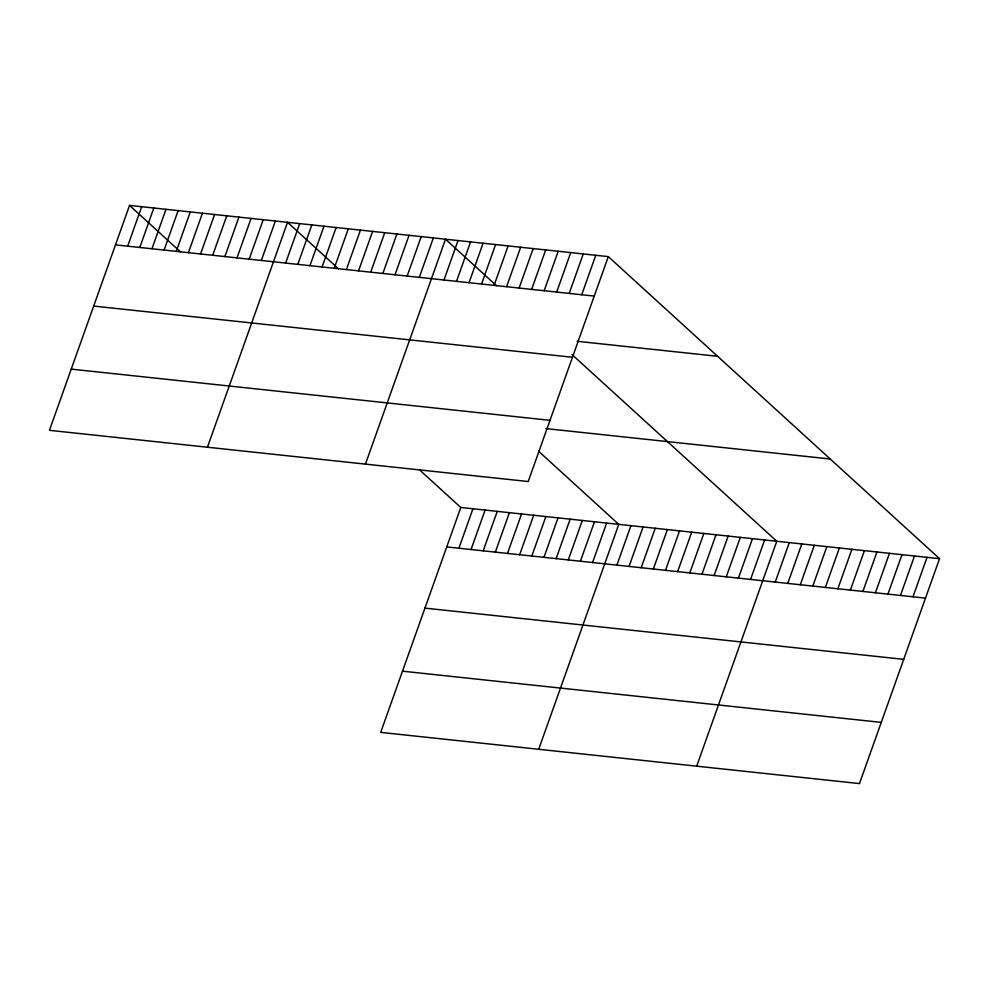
<?xml version="1.0" encoding="UTF-8"?>
<svg xmlns="http://www.w3.org/2000/svg" width="989" height="989" viewBox="0 0 989 989"><rect width="100%" height="100%" fill="white"/><g stroke="black" fill="none" stroke-linecap="round" stroke-linejoin="round"><path stroke-width="1.48" d="M129.534 205.415L49.45 430.314L528.213 481.532L608.297 256.621L129.534 205.415L180.542 251.935M127.643 246.162L141.687 206.713M139.795 247.473L153.839 208.011M151.947 248.771L165.991 209.309M164.1 250.069L178.144 210.608M176.252 251.367L190.296 211.918M188.405 252.665L202.448 213.216M200.557 253.963L214.601 214.514M212.709 255.273L226.765 215.812M224.862 256.571L238.918 217.11M237.014 257.869L251.07 218.408M249.166 259.167L263.222 219.719M261.319 260.466L275.375 221.017M207.443 447.213L287.527 222.315L338.535 268.835M285.636 263.074L299.679 223.613M297.788 264.372L311.832 224.911M309.94 265.67L323.984 226.209M322.093 266.968L336.136 227.507M334.245 268.266L348.289 228.818M346.397 269.564L360.441 230.116M358.55 270.862L372.593 231.414M370.702 272.173L384.746 232.712M382.854 273.471L396.898 234.01M395.007 274.769L409.063 235.308M407.159 276.067L421.215 236.618M419.311 277.365L433.367 237.916M365.436 464.113L445.52 239.214L496.527 285.734M443.987 280.011L458.043 240.55M456.51 281.346L470.554 241.897M469.033 282.681L483.077 243.232M481.556 284.028L495.6 244.567M494.08 285.364L508.123 245.915M506.591 286.699L520.647 247.25M519.114 288.046L533.17 248.585M531.637 289.381L545.693 249.933M419.151 469.503L460.787 507.468L380.703 732.379L859.466 783.585L939.55 558.686L608.297 256.621M544.16 290.717L558.204 251.268M458.896 548.227L472.94 508.766M556.683 292.064L570.727 252.603M471.048 549.525L485.092 510.077M569.207 293.399L583.25 253.95M483.201 550.824L497.244 511.375M581.73 294.747L595.774 255.286M495.353 552.122L509.397 512.673M507.505 553.432L521.549 513.971M519.658 554.73L533.701 515.269M531.81 556.028L545.866 516.567M543.962 557.326L558.019 517.877M556.115 558.624L570.171 519.176M568.267 559.922L582.323 520.474M580.419 561.233L594.476 521.772M592.572 562.531L606.628 523.07M538.696 749.279L618.78 524.368L538.622 451.268M616.889 565.127L630.933 525.678M629.041 566.425L643.085 526.976M641.193 567.723L655.237 528.274M653.346 569.021L667.39 529.572M665.498 570.332L679.542 530.87M677.65 571.63L691.694 532.169M689.803 572.928L703.847 533.467M701.955 574.226L716.011 534.777M714.107 575.524L728.164 536.075M726.26 576.822L740.316 537.373M738.412 578.132L752.468 538.671M750.564 579.43L764.621 539.969M696.689 766.178L776.773 541.267L571.988 354.544M775.24 582.064L789.296 542.615M787.763 583.411L801.819 543.95M800.286 584.746L814.33 545.285M812.81 586.081L826.853 546.633M825.333 587.429L839.377 547.968M837.856 588.764L851.9 549.303M850.367 590.099L864.423 550.65M862.89 591.447L876.946 551.986M875.413 592.782L889.47 553.321M887.937 594.117L901.98 554.668M900.46 595.465L914.504 556.003M912.983 596.8L927.027 557.351M115.49 244.864L594.241 296.082M577.094 341.279L717.606 356.3M93.695 306.071L572.458 357.276M71.245 369.12L550.008 420.325M545.928 428.596L830.241 459.007M460.787 507.468L939.55 558.686M446.744 546.929L925.506 598.135M424.949 608.124L903.711 659.342M402.498 671.172L881.261 722.39"/></g></svg>
